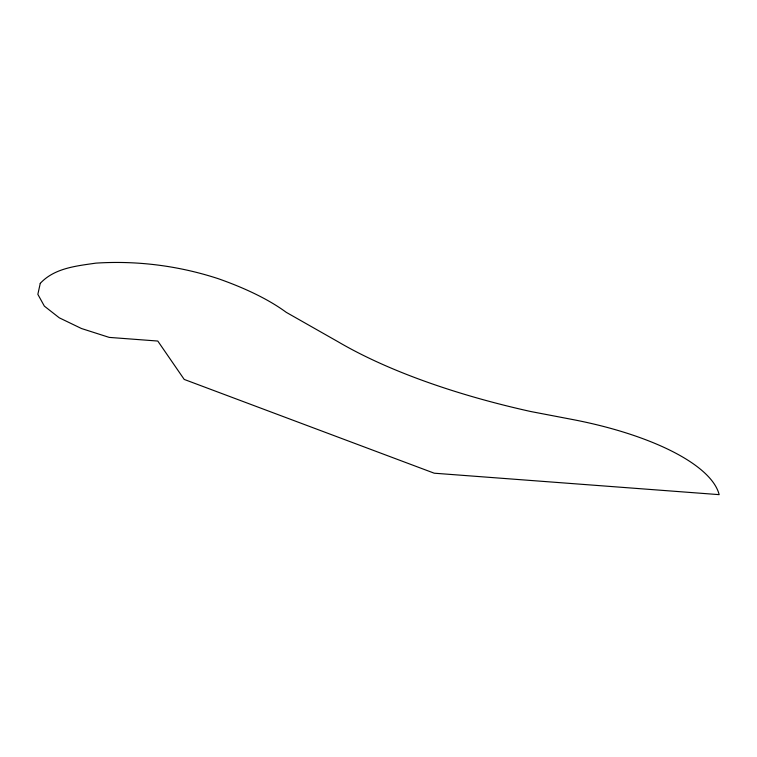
<?xml version="1.0" encoding="UTF-8"?>
<svg xmlns="http://www.w3.org/2000/svg" width="757" height="757" viewBox="0 0 757 757"><rect width="100%" height="100%" fill="white"/><g stroke="black" fill="none" stroke-linecap="round" stroke-linejoin="round"><path stroke-width="1.14" d="M40.263 283.364L37.85 294.331L44.351 306.121L59.283 317.817L81.472 328.519L109.216 337.395L157.797 341.047L184.216 379.427L434.234 473.201L719.15 494.643A189.288 65.357 7.4 0 0 572.368 419.482L530.714 411.515A381.206 131.633 7.4 0 1 337.877 341.653L286.212 312.31A219.312 75.728 7.4 0 0 218.347 278.718C178.974 265.811 137.235 260.436 95.884 263.133C76.391 265.981 54.447 268.035 40.263 283.364"/></g></svg>
